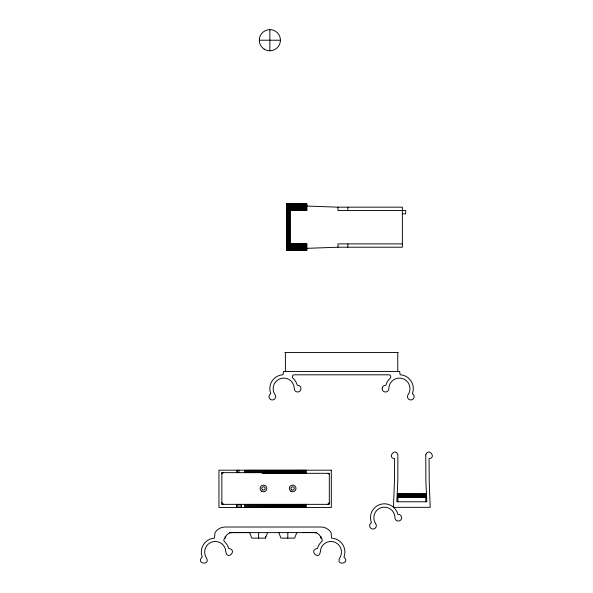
<?xml version="1.0" encoding="UTF-8"?>
<svg xmlns="http://www.w3.org/2000/svg" width="593" height="593" viewBox="0 0 593 593"><rect width="100%" height="100%" fill="white"/><g stroke="black" fill="none" stroke-linecap="round" stroke-linejoin="round"><path stroke-width="0.89" d="M237.059 472.643L237.059 470.197M237.156 472.643L237.156 470.197M238.949 472.643L238.964 470.197M244.546 472.643L244.546 470.197M245.487 472.643L245.487 470.197M246.436 472.643L246.436 470.197M247.385 472.643L247.385 470.197M248.326 472.643L248.326 470.197M249.275 472.643L249.275 470.197M250.216 472.643L250.216 470.197M251.158 472.643L251.158 470.197M252.099 472.643L252.099 470.197M253.041 472.643L253.041 470.197M253.982 472.643L253.982 470.197M254.923 472.643L254.923 470.197M255.857 472.643L255.857 470.197M256.791 472.643L256.791 470.197M257.725 472.643L257.725 470.197M258.652 472.643L258.652 470.197M259.578 472.643L259.578 470.197M260.505 470.197L260.505 472.643L261.424 472.651L261.424 470.197M223.776 504.324L221.849 504.346L221.871 502.419M329.234 474.474L329.315 473.318L327.944 473.347M249.579 532.573L251.81 538.133L265.419 538.133L267.643 532.573M296.834 532.573L294.61 538.133L280.993 538.133L278.769 532.573M231.248 532.64L314.097 532.596A7.153 7.153 0 0 1 321.072 538.199A2.113 2.113 0 0 1 321.614 541.698A13.906 13.906 0 0 0 317.492 548.436C307.975 549.919 319.101 561.341 320.368 551.483A10.57 10.57 0 0 1 333.926 541.906A10.57 10.57 0 0 1 340.078 557.316C334.541 566.308 351.219 563.706 343.933 557.094A13.906 13.906 0 0 0 331.65 538.147L331.116 532.603A12.149 12.149 0 0 0 321.072 527.007L225.081 527.007A12.149 12.149 0 0 0 215.037 532.603L214.496 538.147A13.906 13.906 0 0 0 202.243 557.02C194.919 563.847 211.634 566.204 206.075 557.316A10.57 10.57 0 0 1 212.227 541.906A10.57 10.57 0 0 1 225.777 551.483C227.045 561.341 238.171 549.919 228.661 548.436A13.906 13.906 0 0 0 224.532 541.698A2.113 2.113 0 0 1 225.081 538.199L225.081 536.598M221.849 504.346L223.479 504.265M306.7 248.334L337.995 247.222L402.373 247.222L402.373 207.172L337.995 207.172L306.7 206.06M229.417 532.596L248.348 532.573M259.289 40.22L280.43 40.22M286.671 204.185L306.7 204.185M286.671 204.266L306.7 204.266M286.671 204.459L306.7 204.459M286.671 204.57L306.7 204.57M286.671 204.681L306.7 204.681M286.671 204.8L306.7 204.8M286.671 204.926L306.7 204.926M286.671 205.059L306.7 205.059M286.671 205.2L306.7 205.2M286.671 205.341L306.7 205.341M286.671 205.497L306.7 205.497M286.671 205.645L306.7 205.645M286.671 205.808L306.7 205.808M286.671 205.964L306.7 205.964M286.671 206.134L306.7 206.134M286.671 206.297L306.7 206.297M286.671 206.468L306.7 206.468M286.671 206.638L306.7 206.638M286.671 206.816L306.7 206.816M286.671 206.987L306.7 206.987M286.671 207.165L306.7 207.165M286.671 207.342L306.7 207.342M286.671 207.513L306.7 207.513M286.671 207.691L306.7 207.691M286.671 207.861L306.7 207.861M286.671 208.032L306.7 208.032M286.671 208.195L306.7 208.195M286.671 208.365L306.7 208.365M286.671 208.521L306.7 208.521M286.671 208.684L306.7 208.684M286.671 208.84L306.7 208.84M286.671 208.988L306.7 208.988M286.671 209.129L306.7 209.129M286.671 209.27L306.7 209.27M286.671 209.403L306.7 209.403M286.671 209.529L306.7 209.529M286.671 209.648L306.7 209.648M286.671 209.766L306.7 209.766M286.671 209.87L306.7 209.87M286.671 210.063L306.7 209.966M286.671 210.144L306.7 210.144M286.671 210.219L306.7 210.233M286.671 210.345L306.7 210.389M286.671 210.441L306.7 210.5L306.7 203.844L286.671 203.844L286.671 250.55L306.7 250.55L306.7 243.893L286.671 243.916M402.373 213.851L405.708 213.851L405.708 210.508L337.995 210.508L337.995 207.172M402.373 243.886L337.995 243.886L337.995 247.222M286.671 243.96L306.7 243.931M306.7 244.049L286.671 244.108L306.7 244.249M286.671 244.331L306.7 244.331M286.671 244.427L306.7 244.524M286.671 244.627L306.7 244.627M286.671 244.746L306.7 244.746M286.671 244.865L306.7 244.865M286.671 244.991L306.7 244.991M286.671 245.124L306.7 245.124M286.671 245.265L306.7 245.265M286.671 245.406L306.7 245.406M286.671 245.554L306.7 245.554M286.671 245.71L306.7 245.71M286.671 245.873L306.7 245.873M286.671 246.028L306.7 246.028M286.671 246.199L306.7 246.199M286.671 246.362L306.7 246.362M286.671 246.532L306.7 246.532M286.671 246.703L306.7 246.703M286.671 246.881L306.7 246.881M286.671 247.051L306.7 247.051M286.671 247.229L306.7 247.229M286.671 247.407L306.7 247.407M286.671 247.577L306.7 247.577M286.671 247.755L306.7 247.755M286.671 247.926L306.7 247.926M286.671 248.096L306.7 248.096M286.671 248.259L306.7 248.259M286.671 248.43L306.7 248.43M286.671 248.586L306.7 248.586M286.671 248.749L306.7 248.749M286.671 248.897L306.7 248.897M286.671 249.053L306.7 249.053M286.671 249.193L306.7 249.193M286.671 249.334L306.7 249.334M286.671 249.468L306.7 249.468M286.671 249.594L306.7 249.594M286.671 249.712L306.7 249.712M286.671 249.823L306.7 249.823M286.671 249.935L306.7 249.935M286.671 250.031L306.7 250.031M286.671 250.127L306.7 250.209M286.671 250.283L306.7 250.283M286.671 250.35L306.7 250.461M284.944 352.531L398.2 352.531M397.933 494.028L425.737 494.006M397.933 494.147L425.737 494.206L397.933 494.273M397.933 494.347L425.737 494.436M397.933 494.525L425.737 494.525M397.933 494.621L425.737 494.621M397.933 494.732L425.737 494.732M397.933 494.844L425.737 494.844M397.933 494.962L425.737 494.962M397.933 495.088L425.737 495.088M397.933 495.222L425.737 495.222M397.933 495.363L425.737 495.363M397.933 495.503L425.737 495.503M397.933 495.652L425.737 495.652M397.933 495.807L425.737 495.807M397.933 495.963L425.737 495.963M397.933 496.126L425.737 496.126M397.933 496.289L425.737 496.289M397.933 496.46L425.737 496.46M397.933 496.63L425.737 496.63M397.933 496.801L425.737 496.801M397.933 496.971L425.737 496.971M397.933 497.149L425.737 497.149M302.526 532.573L316.714 532.596M261.787 472.651L262.343 472.651L223.517 472.651A1.668 1.668 0 0 0 221.849 474.326L221.849 502.123A2.224 2.224 0 0 0 224.072 504.346L327.091 504.346A2.224 2.224 0 0 0 329.315 502.123L329.315 474.986A1.668 1.668 0 0 0 327.647 473.318L262.343 473.318L262.343 470.197M327.388 504.324L329.315 504.346L329.293 502.419M221.93 473.807L221.849 472.658L223.22 472.68M221.849 472.658L223.005 472.74M375.51 523.493L375.621 523.634A3.336 3.336 0 0 1 374.909 528.422A3.336 3.336 0 0 1 370.158 527.459A3.336 3.336 0 0 1 371.374 522.767L371.403 522.692A13.906 13.906 0 0 1 380.083 504.48A13.906 13.906 0 0 1 397.814 514.109L397.94 514.39A3.336 3.336 0 0 1 401.557 517.014L401.587 518.23A3.336 3.336 0 0 1 397.859 521.017A3.336 3.336 0 0 1 394.968 517.363L394.938 517.155A10.57 10.57 0 0 0 381.121 507.66A10.57 10.57 0 0 0 375.517 523.463L375.621 523.634M425.737 493.984L425.737 501.774M397.933 493.984L397.933 501.774M397.755 352.531L397.755 371.448M347.846 207.172L347.846 210.508M347.846 243.886L347.846 247.222M321.072 536.598L321.072 538.199M306.173 470.197L306.173 473.31M306.196 504.124L306.196 507.46M305.699 470.197L305.699 473.31M305.699 504.346L305.699 507.46M305.187 470.197L305.187 473.31M305.187 504.346L305.187 507.46M304.669 470.197L304.669 473.31M304.669 504.346L304.669 507.46M304.135 470.197L304.135 473.31M304.135 504.346L304.135 507.46M303.594 470.197L303.594 473.31M303.594 504.346L303.594 507.46M303.045 470.197L303.045 473.31M303.045 504.346L303.045 507.46M302.482 470.197L302.482 473.31M302.482 504.346L302.482 507.46M301.911 470.197L301.911 473.31M301.911 504.346L301.911 507.46M301.333 470.197L301.333 473.31M301.333 504.346L301.333 507.46M300.74 470.197L300.74 473.31M300.74 504.346L300.74 507.46M300.14 470.197L300.14 473.31M300.14 504.346L300.14 507.46M299.532 470.197L299.532 473.31M299.532 504.346L299.532 507.46M298.909 470.197L298.909 473.31M298.909 504.346L298.909 507.46M298.279 470.197L298.279 473.31M298.279 504.346L298.279 507.46M297.642 470.197L297.642 473.31M297.642 504.346L297.642 507.46M296.997 470.197L296.997 473.31M296.997 504.346L296.997 507.46M296.337 470.197L296.337 473.31M296.337 504.346L296.337 507.46M295.677 470.197L295.677 473.31M295.677 504.346L295.677 507.46M295.003 470.197L295.003 473.31M295.003 504.346L295.003 507.46M294.321 470.197L294.321 473.31M294.321 504.346L294.321 507.46M293.631 470.197L293.631 473.31M293.631 504.346L293.631 507.46M292.927 470.197L292.927 473.31M292.927 504.346L292.927 507.46M292.223 470.197L292.223 473.31M292.223 504.346L292.223 507.46M291.504 470.197L291.504 473.31M291.504 504.346L291.504 507.46M290.785 470.197L290.785 473.31M290.785 504.346L290.785 507.46M290.051 470.197L290.051 473.31M290.051 504.346L290.051 507.46M290.014 210.508L289.992 243.886M289.851 210.508L289.792 243.886M289.725 210.508L289.725 243.886M289.562 210.508L289.651 243.886M289.473 210.508L289.473 243.886M289.377 210.508L289.377 243.886M289.31 470.197L289.31 473.31M289.31 504.346L289.31 507.46M289.265 210.508L289.265 243.886M289.154 210.508L289.154 243.886M289.036 210.508L289.036 243.886M288.91 210.508L288.91 243.886M288.776 210.508L288.776 243.886M288.635 210.508L288.635 243.886M288.561 470.197L288.561 473.31M288.561 504.346L288.561 507.46M288.494 210.508L288.494 243.886M288.346 210.508L288.346 243.886M288.191 210.508L288.191 243.886M288.035 210.508L288.035 243.886M287.872 210.508L287.872 243.886M287.813 470.197L287.813 473.31M287.813 504.346L287.813 507.46M287.709 210.508L287.709 243.886M287.798 532.573L287.798 538.133M287.538 210.508L287.538 243.886M287.368 210.508L287.368 243.886M287.197 210.508L287.197 243.886M287.019 210.508L287.019 243.886M287.049 470.197L287.049 473.31M287.049 504.346L287.049 507.46M286.849 210.508L286.849 243.886M286.278 470.197L286.278 473.31M286.278 504.346L286.278 507.46M285.5 470.197L285.5 473.31M285.5 504.346L285.5 507.46M285.396 352.531L285.396 371.448M284.714 470.197L284.714 473.31M284.714 504.346L284.714 507.46M283.928 470.197L283.928 473.31M283.928 504.346L283.928 507.46M283.128 470.197L283.128 473.31M283.128 504.346L283.128 507.46M282.327 470.197L282.327 473.31M282.327 504.346L282.327 507.46M281.519 470.197L281.519 473.31M281.519 504.346L281.519 507.46M280.697 470.197L280.697 473.31M280.697 504.346L280.697 507.46M279.874 470.197L279.874 473.31M279.874 504.346L279.874 507.46M279.051 470.197L279.051 473.31M279.051 504.346L279.051 507.46M278.213 470.197L278.213 473.31M278.213 504.346L278.213 507.46M277.376 470.197L277.376 473.31M277.376 504.346L277.376 507.46M276.523 470.197L276.523 473.31M276.523 504.346L276.523 507.46M275.671 470.197L275.671 473.31M275.671 504.346L275.671 507.46M274.818 470.197L274.818 473.31M274.818 504.346L274.818 507.46M273.959 470.197L273.959 473.31M273.959 504.346L273.959 507.46M273.091 470.197L273.091 473.31M273.091 504.346L273.091 507.46M272.217 470.197L272.217 473.31M272.217 504.346L272.217 507.46M271.342 470.197L271.342 473.31M271.342 504.346L271.342 507.46M270.46 470.197L270.46 473.31M270.46 504.346L270.46 507.46M269.859 29.65L269.859 50.79M269.57 470.197L269.57 473.31M269.57 504.346L269.57 507.46M268.681 470.197L268.681 473.31M268.681 504.346L268.681 507.46M267.784 470.197L267.784 473.31M267.784 504.346L267.784 507.46M266.887 470.197L266.887 473.31M266.887 504.346L266.887 507.46M265.99 470.197L265.99 473.31M265.99 504.346L265.99 507.46M265.419 536.546L265.419 538.133M265.078 470.197L265.078 473.31M265.078 504.346L265.078 507.46M264.174 470.197L264.174 473.31M264.174 504.346L264.174 507.46M263.262 470.197L263.262 473.31M263.262 504.346L263.262 507.46M262.343 504.346L262.343 507.46M261.424 504.346L261.424 507.46M260.505 504.346L260.505 507.46M259.578 504.346L259.578 507.46M258.652 504.346L258.652 507.46M258.615 532.573L258.615 538.133M257.725 504.346L257.725 507.46M256.791 504.346L256.791 507.46M255.857 504.346L255.857 507.46M254.923 504.346L254.923 507.46M253.982 504.346L253.982 507.46M253.041 504.346L253.041 507.46M252.099 504.346L252.099 507.46M251.158 504.346L251.158 507.46M250.216 504.346L250.216 507.46M249.275 504.346L249.275 507.46M248.326 504.346L248.326 507.46M247.385 504.346L247.385 507.46M246.436 504.346L246.436 507.46M245.487 504.346L245.487 507.46M244.546 504.346L244.546 507.46M241.21 504.346L241.21 507.46M241.106 504.346L241.106 507.46M238.994 504.346L239.001 507.46M236.955 504.346L236.955 507.46M236.859 504.346L236.859 507.46M225.081 538.199A7.153 7.153 0 0 1 232.048 532.596M425.781 454.816L425.863 480.715L426.856 501.774L396.813 501.774L397.807 480.715L397.888 454.816C395.605 447.04 386.547 457.648 394.582 458.685L394.471 480.715L393.478 507.334L430.192 507.334L429.199 480.715L429.087 458.685C437.123 457.648 428.064 447.04 425.781 454.816M382.248 387.955L382.218 389.171A3.336 3.336 0 0 0 385.947 391.958A3.336 3.336 0 0 0 388.83 388.304L388.867 388.096A10.57 10.57 0 0 1 402.425 378.519A10.57 10.57 0 0 1 408.57 393.937L408.184 394.575A3.336 3.336 0 0 0 407.658 397.718L408.251 398.77A3.336 3.336 0 0 0 413.388 398.748A3.336 3.336 0 0 0 412.431 393.708L412.402 393.633A13.906 13.906 0 0 0 400.149 374.761L399.615 371.448L283.528 371.448L282.994 374.761A13.906 13.906 0 0 0 270.742 393.633L270.764 393.685A3.336 3.336 0 0 0 269.756 398.748A3.336 3.336 0 0 0 274.893 398.77L275.486 397.718A3.336 3.336 0 0 0 274.959 394.575L274.574 393.937A10.57 10.57 0 0 1 280.719 378.519A10.57 10.57 0 0 1 294.276 388.096L294.313 388.304A3.336 3.336 0 0 0 297.197 391.958A3.336 3.336 0 0 0 300.925 389.171L300.896 387.955A3.336 3.336 0 0 0 297.634 385.309L297.16 385.05A13.906 13.906 0 0 0 293.031 378.319A2.113 2.113 0 0 1 293.579 374.813L389.564 374.813A2.113 2.113 0 0 1 390.112 378.319A13.906 13.906 0 0 0 385.984 385.05L385.517 385.309A3.336 3.336 0 0 0 382.248 387.955M306.7 203.985L286.671 203.985L306.7 204.044M331.317 470.197L218.958 470.197L218.958 507.46L331.317 507.46L331.317 470.197M264.107 49.078A10.57 10.57 0 0 0 280.415 40.769A10.57 10.57 0 0 0 265.064 30.799A10.57 10.57 0 0 0 264.107 49.078M262.551 489.84A1.668 1.668 0 0 0 265.123 488.528A1.668 1.668 0 0 0 262.699 486.949A1.668 1.668 0 0 0 262.551 489.84M291.734 489.84A1.668 1.668 0 0 0 294.313 488.528A1.668 1.668 0 0 0 291.889 486.949A1.668 1.668 0 0 0 291.734 489.84M290.829 491.241A3.336 3.336 0 0 0 295.981 488.617A3.336 3.336 0 0 0 291.126 485.467A3.336 3.336 0 0 0 290.829 491.241M261.639 491.241A3.336 3.336 0 0 0 266.791 488.617A3.336 3.336 0 0 0 261.943 485.467A3.336 3.336 0 0 0 261.639 491.241"/></g></svg>
